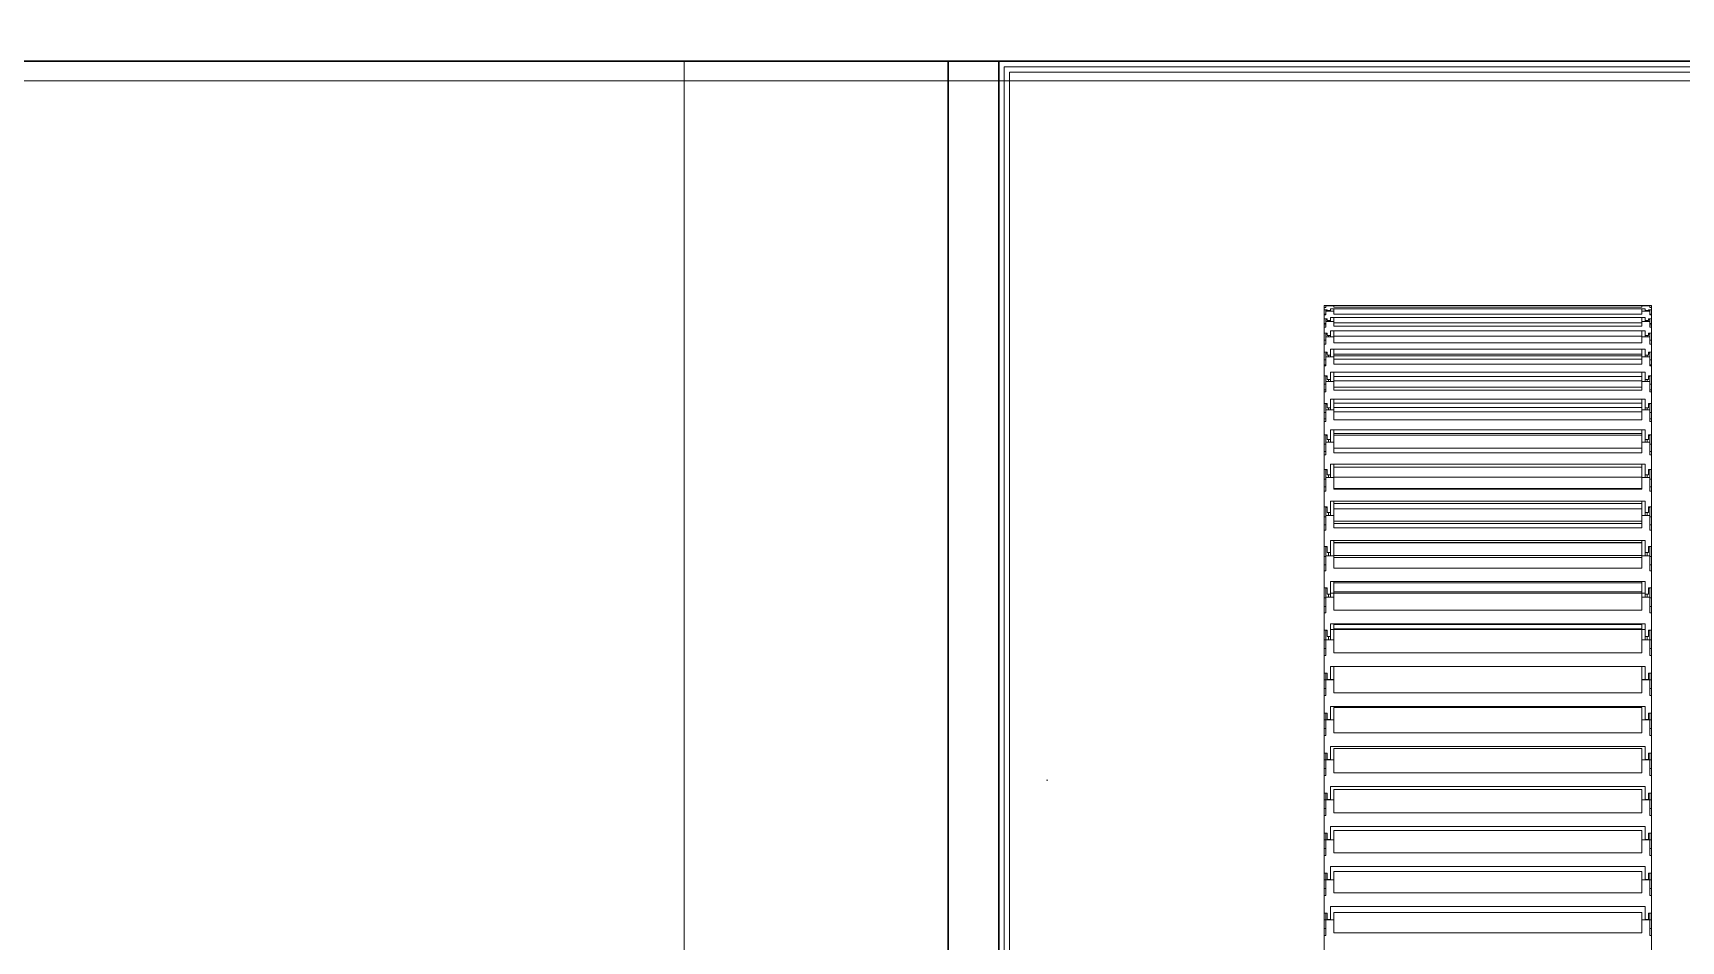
# Model space of a CAD drawing. Header units: centimetres. Extents: x 405464 to 563355, y 50011 to 66875.
# Drawn here: x 508957.6 to 509332.5, y 53723.9 to 53930.3 of the extents above; entities that cross this region are included whole.
import ezdxf

# ---------------------------------------------------------------- set-up
doc = ezdxf.new("R2010")
doc.units = ezdxf.units.CM
doc.linetypes.add('DASHDOT', pattern=[25.4, 12.7, -6.35, 0, -6.35])
doc.layers.get('0').update_dxf_attribs({"lineweight": 9})
doc.layers.add('-MH_Ad', color=1, linetype='Continuous', lineweight=9, true_color=0xff0000)
for name, color, linetype, lineweight in [('0-KRCN-MİMARİ-220526', 8, 'Continuous', 9), ('A_Aks', 30, 'DASHDOT', 9), ('A_Duvar-alçiplak', 3, 'Continuous', 30), ('DV_akustik', 31, 'Continuous', 13), ('MH_Alan', 51, 'Continuous', 9), ('TF_Cihaz', 20, 'Continuous', 13), ('TF_Mobilya', 142, 'Continuous', 9)]:
    doc.layers.add(name, color=color, linetype=linetype, lineweight=lineweight)
doc.linetypes.add('BATTING', pattern='A,0.0001,-0.1,[134,ltypeshp.shx,S=0.1,R=0,X=-0.1,Y=0],-0.2,[134,ltypeshp.shx,S=0.1,R=180,X=0.1,Y=0],-0.1', length=0.4001)

# ---------------------------------------------------------------- blocks, each defined once
blk = doc.blocks.new('a_aks')
at = {"layer": 'A_Aks', "color": 8, "ltscale": 200}
for p, q in [((4830, 5308.05), (4830, -831.11)), ((-743.44, 1657), (12633.63, 1657))]:
    blk.add_line(p, q, dxfattribs=at)
blk = doc.blocks.new('mimari_yeni_durum')
at = {"layer": 'A_Duvar-alçiplak', "color": 8}
for p, q in [((5199, 1661.5), (4057.5, 1661.5)), ((4807.5, 1661.5), (4807.5, 797))]:
    blk.add_line(p, q, dxfattribs=at)
blk.add_lwpolyline([(4819, 797), (4819, 1661.5)], dxfattribs=at)
at = {"layer": 'A_Aks', "color": 8}
blk.add_blockref('a_aks', (0, 0), dxfattribs=at)
blk = doc.blocks.new('görüş_sis_üretim_alanı')
at = {"layer": 'TF_Cihaz', "color": 8}
blk.add_lwpolyline([(3117.5, 1304.5), (3117.5, 1604.5), (2467.5, 1604.5), (2467.5, 1304.5)], close=True, dxfattribs=at)
blk = doc.blocks.new('kombine_altyapı')
at = {"color": 8, "linetype": 'Continuous', "lineweight": 15}
for p, q in [((4893, 1605.97), (4893, 1605.5)), ((4893.7, 1605.97), (4893, 1605.97)), ((4893, 1605.01), (4893, 1605.5)), ((4893.4, 1605.5), (4893, 1605.5)), ((4893.7, 1605.01), (4893, 1605.01)), ((4893, 1605.01), (4893, 1604.02)), ((4894, 1605.96), (4893.4, 1605.96)), ((4893.4, 1605.92), (4893.4, 1605.96)), ((4893.4, 1605.5), (4893.4, 1605.92)), ((4893.4, 1605.92), (4894, 1605.92)), ((4893.7, 1604.87), (4893.4, 1604.87)), ((4893.4, 1604.71), (4893.4, 1604.87)), ((4893.4, 1603.86), (4893.4, 1604.71)), ((4893.4, 1604.71), (4894, 1604.71)), ((4893.7, 1605.96), (4893.7, 1605.97)), ((4894, 1605.97), (4893.7, 1605.97)), ((4893.7, 1604.84), (4893.7, 1605.01)), ((4894, 1604.84), (4893.7, 1604.84)), ((4894, 1605.96), (4894, 1605.97)), ((4894, 1605.97), (4894.5, 1605.97)), ((4894, 1605.96), (4894, 1605.92)), ((4894, 1605.92), (4895.2, 1605.92)), ((4894, 1604.78), (4894, 1604.84)), ((4894, 1604.84), (4894.5, 1604.84)), ((4894, 1604.78), (4894, 1604.71)), ((4894, 1604.71), (4895.2, 1604.71)), ((4894.5, 1605.97), (4894.5, 1605.92)), ((4894.5, 1605.97), (4895.2, 1605.97)), ((4894.5, 1605.2), (4895.2, 1605.2)), ((4894.5, 1605.2), (4894.5, 1604.84)), ((4894.5, 1604.84), (4894.5, 1604.71)), ((4895.2, 1605.97), (4895.2, 1605.92)), ((4965.3, 1605.97), (4895.2, 1605.97)), ((4895.2, 1605.57), (4895.2, 1605.92)), ((4965.3, 1605.57), (4895.2, 1605.57)), ((4965.3, 1605.2), (4895.2, 1605.2)), ((4895.2, 1605.2), (4895.2, 1605.2)), ((4895.2, 1605.2), (4895.2, 1604.71)), ((4895.2, 1604), (4895.2, 1604.71)), ((4965.3, 1605.97), (4965.3, 1605.92)), ((4966, 1605.97), (4965.3, 1605.97)), ((4965.3, 1605.57), (4965.3, 1605.92)), ((4965.3, 1605.92), (4966.5, 1605.92)), ((4966, 1605.2), (4965.3, 1605.2)), ((4965.3, 1605.2), (4965.3, 1605.2)), ((4965.3, 1605.2), (4965.3, 1604.71)), ((4965.3, 1604), (4965.3, 1604.71)), ((4965.3, 1604.71), (4966.5, 1604.71)), ((4966.5, 1605.97), (4966, 1605.97)), ((4966, 1605.97), (4966, 1605.92)), ((4966, 1605.2), (4966, 1604.84)), ((4966, 1604.84), (4966, 1604.71)), ((4966.5, 1604.84), (4966, 1604.84)), ((4966.5, 1605.96), (4966.5, 1605.97)), ((4966.8, 1605.97), (4966.5, 1605.97)), ((4967.1, 1605.96), (4966.5, 1605.96)), ((4966.5, 1605.96), (4966.5, 1605.92)), ((4967.1, 1605.92), (4966.5, 1605.92)), ((4966.5, 1604.78), (4966.5, 1604.84)), ((4966.8, 1604.84), (4966.5, 1604.84)), ((4966.5, 1604.78), (4966.5, 1604.71)), ((4967.1, 1604.71), (4966.5, 1604.71)), ((4966.8, 1605.96), (4966.8, 1605.97)), ((4966.8, 1605.97), (4967.5, 1605.97)), ((4966.8, 1605.01), (4967.5, 1605.01)), ((4966.8, 1604.84), (4966.8, 1605.01)), ((4967.1, 1604.87), (4966.8, 1604.87)), ((4967.1, 1605.92), (4967.1, 1605.96)), ((4967.1, 1605.5), (4967.1, 1605.92)), ((4967.1, 1605.5), (4967.5, 1605.5)), ((4967.1, 1604.71), (4967.1, 1604.87)), ((4967.1, 1603.86), (4967.1, 1604.71)), ((4967.5, 1605.97), (4967.5, 1605.5)), ((4967.5, 1605.01), (4967.5, 1605.5)), ((4967.5, 1605.01), (4967.5, 1604.02)), ((4893.4, 1604.02), (4893, 1604.02)), ((4893, 1604.02), (4893, 1603.89)), ((4893.4, 1603.89), (4893, 1603.89)), ((4893, 1603.89), (4893, 1603.86)), ((4893, 1602.9), (4893, 1603.86)), ((4893.4, 1603.86), (4893, 1603.86)), ((4893.7, 1602.9), (4893, 1602.9)), ((4893, 1602.9), (4893, 1601.85)), ((4893.4, 1601.85), (4893, 1601.85)), ((4893, 1601.85), (4893, 1601.54)), ((4893.4, 1601.54), (4893, 1601.54)), ((4893, 1601.54), (4893, 1601.08)), ((4893, 1599.66), (4893, 1601.08)), ((4893.4, 1601.08), (4893, 1601.08)), ((4893.7, 1602.71), (4893.4, 1602.71)), ((4893.4, 1602.71), (4893.4, 1602.69)), ((4893.7, 1602.69), (4893.4, 1602.69)), ((4893.4, 1602.33), (4893.4, 1602.69)), ((4893.4, 1601.08), (4893.4, 1602.33)), ((4893.4, 1602.33), (4894, 1602.33)), ((4893.7, 1602.55), (4893.7, 1602.9)), ((4894, 1602.55), (4893.7, 1602.55)), ((4894, 1602.45), (4894, 1602.55)), ((4894, 1602.55), (4894.5, 1602.55)), ((4894, 1602.45), (4894, 1602.33)), ((4894, 1602.33), (4895.2, 1602.33)), ((4894.5, 1603.26), (4895.2, 1603.26)), ((4894.5, 1603.26), (4894.5, 1602.55)), ((4894.5, 1602.55), (4894.5, 1602.33)), ((4965.3, 1604), (4895.2, 1604)), ((4965.3, 1603.26), (4895.2, 1603.26)), ((4895.2, 1603.26), (4895.2, 1603.26)), ((4895.2, 1603.26), (4895.2, 1602.33)), ((4895.2, 1601.29), (4895.2, 1602.33)), ((4965.3, 1602.05), (4895.2, 1602.05)), ((4965.3, 1601.29), (4895.2, 1601.29)), ((4966, 1603.26), (4965.3, 1603.26)), ((4965.3, 1603.26), (4965.3, 1603.26)), ((4965.3, 1603.26), (4965.3, 1602.33)), ((4965.3, 1601.29), (4965.3, 1602.33)), ((4965.3, 1602.33), (4966.5, 1602.33)), ((4966, 1603.26), (4966, 1602.55)), ((4966, 1602.55), (4966, 1602.33)), ((4966.5, 1602.55), (4966, 1602.55)), ((4966.5, 1602.45), (4966.5, 1602.55)), ((4966.8, 1602.55), (4966.5, 1602.55)), ((4966.5, 1602.45), (4966.5, 1602.33)), ((4967.1, 1602.33), (4966.5, 1602.33)), ((4966.8, 1602.9), (4967.5, 1602.9)), ((4966.8, 1602.55), (4966.8, 1602.9)), ((4967.1, 1602.71), (4966.8, 1602.71)), ((4967.1, 1602.69), (4966.8, 1602.69)), ((4967.5, 1604.02), (4967.1, 1604.02)), ((4967.1, 1603.89), (4967.5, 1603.89)), ((4967.1, 1603.86), (4967.5, 1603.86)), ((4967.1, 1602.71), (4967.1, 1602.69)), ((4967.1, 1602.33), (4967.1, 1602.69)), ((4967.1, 1601.08), (4967.1, 1602.33)), ((4967.5, 1601.85), (4967.1, 1601.85)), ((4967.1, 1601.54), (4967.5, 1601.54)), ((4967.1, 1601.08), (4967.5, 1601.08)), ((4967.5, 1604.02), (4967.5, 1603.89)), ((4967.5, 1603.89), (4967.5, 1603.86)), ((4967.5, 1602.9), (4967.5, 1603.86)), ((4967.5, 1602.9), (4967.5, 1601.85)), ((4967.5, 1601.85), (4967.5, 1601.54)), ((4967.5, 1601.54), (4967.5, 1601.08)), ((4967.5, 1599.66), (4967.5, 1601.08)), ((4893.7, 1599.66), (4893, 1599.66)), ((4893, 1599.66), (4893, 1598.62)), ((4893, 1598.62), (4893, 1598.09)), ((4893.4, 1598.09), (4893, 1598.09)), ((4893, 1598.09), (4893, 1597.2)), ((4893, 1595.33), (4893, 1597.2)), ((4893.4, 1597.2), (4893, 1597.2)), ((4893.7, 1599.47), (4893.4, 1599.47)), ((4893.7, 1599.47), (4893.4, 1599.47)), ((4893.4, 1599.47), (4893.4, 1599.45)), ((4893.4, 1598.84), (4893.4, 1599.45)), ((4893.4, 1597.2), (4893.4, 1598.84)), ((4893.4, 1598.84), (4894, 1598.84)), ((4893.7, 1599.14), (4893.7, 1599.66)), ((4894, 1599.14), (4893.7, 1599.14)), ((4894, 1599), (4894, 1599.14)), ((4894, 1599.14), (4894.5, 1599.14)), ((4894, 1599), (4894, 1598.84)), ((4894, 1598.84), (4895.2, 1598.84)), ((4894.5, 1600.19), (4895.2, 1600.19)), ((4894.5, 1600.19), (4894.5, 1599.14)), ((4894.5, 1599.14), (4894.5, 1598.84)), ((4965.3, 1600.19), (4895.2, 1600.19)), ((4895.2, 1600.19), (4895.2, 1600.19)), ((4895.2, 1600.19), (4895.2, 1599.02)), ((4965.3, 1599.02), (4895.2, 1599.02)), ((4895.2, 1598.84), (4895.2, 1599.02)), ((4895.2, 1597.47), (4895.2, 1598.84)), ((4965.3, 1597.47), (4895.2, 1597.47)), ((4966, 1600.19), (4965.3, 1600.19)), ((4965.3, 1600.19), (4965.3, 1600.19)), ((4965.3, 1600.19), (4965.3, 1599.02)), ((4965.3, 1598.84), (4965.3, 1599.02)), ((4965.3, 1597.47), (4965.3, 1598.84)), ((4965.3, 1598.84), (4966.5, 1598.84)), ((4966, 1600.19), (4966, 1599.14)), ((4966.5, 1599.14), (4966, 1599.14)), ((4966, 1599.14), (4966, 1598.84)), ((4966.5, 1599), (4966.5, 1599.14)), ((4966.8, 1599.14), (4966.5, 1599.14)), ((4966.5, 1599), (4966.5, 1598.84)), ((4967.1, 1598.84), (4966.5, 1598.84)), ((4966.8, 1599.66), (4967.5, 1599.66)), ((4966.8, 1599.14), (4966.8, 1599.66)), ((4967.1, 1599.47), (4966.8, 1599.47)), ((4967.1, 1599.47), (4966.8, 1599.47)), ((4967.1, 1599.47), (4967.1, 1599.45)), ((4967.1, 1598.84), (4967.1, 1599.45)), ((4967.1, 1597.2), (4967.1, 1598.84)), ((4967.1, 1598.09), (4967.5, 1598.09)), ((4967.1, 1597.2), (4967.5, 1597.2)), ((4967.5, 1599.66), (4967.5, 1598.62)), ((4967.5, 1598.62), (4967.5, 1598.09)), ((4967.5, 1598.09), (4967.5, 1597.2)), ((4967.5, 1595.33), (4967.5, 1597.2)), ((4893.7, 1595.33), (4893, 1595.33)), ((4893, 1595.33), (4893, 1594.35)), ((4893, 1594.35), (4893, 1593.58)), ((4893.4, 1593.58), (4893, 1593.58)), ((4893, 1593.58), (4893, 1592.46)), ((4893.7, 1595.16), (4893.4, 1595.16)), ((4893.4, 1595.16), (4893.4, 1595.14)), ((4893.4, 1594.28), (4893.4, 1595.14)), ((4893.4, 1592.27), (4893.4, 1594.28)), ((4893.4, 1594.28), (4894, 1594.28)), ((4893.7, 1594.66), (4893.7, 1595.33)), ((4894, 1594.66), (4893.7, 1594.66)), ((4894, 1594.47), (4894, 1594.66)), ((4894, 1594.66), (4894.5, 1594.66)), ((4894, 1594.47), (4894, 1594.28)), ((4894, 1594.28), (4895.2, 1594.28)), ((4894.5, 1596.03), (4895.2, 1596.03)), ((4894.5, 1596.03), (4894.5, 1594.66)), ((4894.5, 1594.66), (4894.5, 1594.28)), ((4965.3, 1596.03), (4895.2, 1596.03)), ((4895.2, 1596.03), (4895.2, 1596.03)), ((4895.2, 1596.03), (4895.2, 1594.92)), ((4965.3, 1594.92), (4895.2, 1594.92)), ((4895.2, 1594.28), (4895.2, 1594.92)), ((4965.3, 1594.53), (4895.2, 1594.53)), ((4895.2, 1592.6), (4895.2, 1594.28)), ((4965.3, 1593.79), (4895.2, 1593.79)), ((4966, 1596.03), (4965.3, 1596.03)), ((4965.3, 1596.03), (4965.3, 1596.03)), ((4965.3, 1596.03), (4965.3, 1594.92)), ((4965.3, 1594.28), (4965.3, 1594.92)), ((4965.3, 1592.6), (4965.3, 1594.28)), ((4965.3, 1594.28), (4966.5, 1594.28)), ((4966, 1596.03), (4966, 1594.66)), ((4966, 1594.66), (4966, 1594.28)), ((4966.5, 1594.66), (4966, 1594.66)), ((4966.5, 1594.47), (4966.5, 1594.66)), ((4966.8, 1594.66), (4966.5, 1594.66)), ((4966.5, 1594.47), (4966.5, 1594.28)), ((4967.1, 1594.28), (4966.5, 1594.28)), ((4966.8, 1595.33), (4967.5, 1595.33)), ((4966.8, 1594.66), (4966.8, 1595.33)), ((4967.1, 1595.16), (4966.8, 1595.16)), ((4967.1, 1595.16), (4967.1, 1595.14)), ((4967.1, 1594.28), (4967.1, 1595.14)), ((4967.1, 1592.27), (4967.1, 1594.28)), ((4967.1, 1593.58), (4967.5, 1593.58)), ((4967.5, 1595.33), (4967.5, 1594.35)), ((4967.5, 1594.35), (4967.5, 1593.58)), ((4967.5, 1593.58), (4967.5, 1592.46)), ((4893.4, 1592.46), (4893, 1592.46)), ((4893, 1592.46), (4893, 1592.27)), ((4893, 1589.99), (4893, 1592.27)), ((4893.4, 1592.27), (4893, 1592.27)), ((4893.7, 1589.99), (4893, 1589.99)), ((4893, 1589.99), (4893, 1589.08)), ((4893.7, 1589.83), (4893.4, 1589.83)), ((4893.4, 1589.83), (4893.4, 1589.81)), ((4893.4, 1588.71), (4893.4, 1589.81)), ((4893.7, 1589.16), (4893.7, 1589.99)), ((4894.5, 1590.84), (4895.2, 1590.84)), ((4894.5, 1590.84), (4894.5, 1589.16)), ((4965.3, 1592.6), (4895.2, 1592.6)), ((4965.3, 1590.84), (4895.2, 1590.84)), ((4895.2, 1590.84), (4895.2, 1590.84)), ((4895.2, 1590.84), (4895.2, 1589.81)), ((4965.3, 1589.81), (4895.2, 1589.81)), ((4895.2, 1588.71), (4895.2, 1589.81)), ((4966, 1590.84), (4965.3, 1590.84)), ((4965.3, 1590.84), (4965.3, 1590.84)), ((4965.3, 1590.84), (4965.3, 1589.81)), ((4965.3, 1588.71), (4965.3, 1589.81)), ((4966, 1590.84), (4966, 1589.16)), ((4966.8, 1589.99), (4967.5, 1589.99)), ((4966.8, 1589.16), (4966.8, 1589.99)), ((4967.1, 1589.83), (4966.8, 1589.83)), ((4967.1, 1592.46), (4967.5, 1592.46)), ((4967.1, 1592.27), (4967.5, 1592.27)), ((4967.1, 1589.83), (4967.1, 1589.81)), ((4967.1, 1588.71), (4967.1, 1589.81)), ((4967.5, 1592.46), (4967.5, 1592.27)), ((4967.5, 1589.99), (4967.5, 1592.27)), ((4967.5, 1589.99), (4967.5, 1589.08)), ((4893, 1589.08), (4893, 1588.08)), ((4893.4, 1588.08), (4893, 1588.08)), ((4893, 1588.08), (4893, 1586.77)), ((4893.4, 1586.77), (4893, 1586.77)), ((4893, 1586.77), (4893, 1586.36)), ((4893, 1583.7), (4893, 1586.36)), ((4893.4, 1586.36), (4893, 1586.36)), ((4893.4, 1586.36), (4893.4, 1588.71)), ((4893.4, 1588.71), (4894, 1588.71)), ((4894, 1589.16), (4893.7, 1589.16)), ((4894, 1588.94), (4894, 1589.16)), ((4894, 1589.16), (4894.5, 1589.16)), ((4894, 1588.94), (4894, 1588.71)), ((4894, 1588.71), (4895.2, 1588.71)), ((4894.5, 1589.16), (4894.5, 1588.71)), ((4965.3, 1588.84), (4895.2, 1588.84)), ((4895.2, 1586.75), (4895.2, 1588.71)), ((4965.3, 1587.39), (4895.2, 1587.39)), ((4965.3, 1586.75), (4895.2, 1586.75)), ((4965.3, 1586.75), (4965.3, 1588.71)), ((4965.3, 1588.71), (4966.5, 1588.71)), ((4966.5, 1589.16), (4966, 1589.16)), ((4966, 1589.16), (4966, 1588.71)), ((4966.5, 1588.94), (4966.5, 1589.16)), ((4966.8, 1589.16), (4966.5, 1589.16)), ((4966.5, 1588.94), (4966.5, 1588.71)), ((4967.1, 1588.71), (4966.5, 1588.71)), ((4967.1, 1586.36), (4967.1, 1588.71)), ((4967.1, 1588.08), (4967.5, 1588.08)), ((4967.1, 1586.77), (4967.5, 1586.77)), ((4967.1, 1586.36), (4967.5, 1586.36)), ((4967.5, 1589.08), (4967.5, 1588.08)), ((4967.5, 1588.08), (4967.5, 1586.77)), ((4967.5, 1586.77), (4967.5, 1586.36)), ((4967.5, 1583.7), (4967.5, 1586.36)), ((4893.7, 1583.7), (4893, 1583.7)), ((4893, 1583.7), (4893, 1582.88)), ((4893, 1582.88), (4893, 1581.66)), ((4893.7, 1583.56), (4893.4, 1583.56)), ((4893.4, 1583.56), (4893.4, 1583.54)), ((4893.4, 1582.22), (4893.4, 1583.54)), ((4893.4, 1579.57), (4893.4, 1582.22)), ((4893.4, 1582.22), (4894, 1582.22)), ((4893.7, 1582.74), (4893.7, 1583.7)), ((4894, 1582.74), (4893.7, 1582.74)), ((4894, 1582.74), (4894.5, 1582.74)), ((4894, 1582.49), (4894, 1582.74)), ((4894, 1582.49), (4894, 1582.22)), ((4894, 1582.22), (4895.2, 1582.22)), ((4894.5, 1584.7), (4895.2, 1584.7)), ((4894.5, 1584.7), (4894.5, 1582.74)), ((4894.5, 1582.74), (4894.5, 1582.22)), ((4965.3, 1584.7), (4895.2, 1584.7)), ((4895.2, 1584.7), (4895.2, 1584.7)), ((4895.2, 1584.7), (4895.2, 1583.76)), ((4965.3, 1583.76), (4895.2, 1583.76)), ((4895.2, 1582.22), (4895.2, 1583.76)), ((4965.3, 1582.81), (4895.2, 1582.81)), ((4895.2, 1580.01), (4895.2, 1582.22)), ((4965.3, 1581.79), (4895.2, 1581.79)), ((4966, 1584.7), (4965.3, 1584.7)), ((4965.3, 1584.7), (4965.3, 1584.7)), ((4965.3, 1584.7), (4965.3, 1583.76)), ((4965.3, 1582.22), (4965.3, 1583.76)), ((4965.3, 1580.01), (4965.3, 1582.22)), ((4965.3, 1582.22), (4966.5, 1582.22)), ((4966, 1584.7), (4966, 1582.74)), ((4966.5, 1582.74), (4966, 1582.74)), ((4966, 1582.74), (4966, 1582.22)), ((4966.5, 1582.49), (4966.5, 1582.74)), ((4966.8, 1582.74), (4966.5, 1582.74)), ((4966.5, 1582.49), (4966.5, 1582.22)), ((4967.1, 1582.22), (4966.5, 1582.22)), ((4966.8, 1583.7), (4967.5, 1583.7)), ((4966.8, 1582.74), (4966.8, 1583.7)), ((4967.1, 1583.56), (4966.8, 1583.56)), ((4967.1, 1583.56), (4967.1, 1583.54)), ((4967.1, 1582.22), (4967.1, 1583.54)), ((4967.1, 1579.57), (4967.1, 1582.22)), ((4967.5, 1583.7), (4967.5, 1582.88)), ((4967.5, 1582.88), (4967.5, 1581.66)), ((4893.4, 1581.66), (4893, 1581.66)), ((4893, 1581.66), (4893, 1580.19)), ((4893.4, 1580.19), (4893, 1580.19)), ((4893, 1580.19), (4893, 1579.57)), ((4893, 1576.57), (4893, 1579.57)), ((4893.4, 1579.57), (4893, 1579.57)), ((4965.3, 1580.01), (4895.2, 1580.01)), ((4967.1, 1581.66), (4967.5, 1581.66)), ((4967.1, 1580.19), (4967.5, 1580.19)), ((4967.1, 1579.57), (4967.5, 1579.57)), ((4967.5, 1581.66), (4967.5, 1580.19)), ((4967.5, 1580.19), (4967.5, 1579.57)), ((4967.5, 1576.57), (4967.5, 1579.57)), ((4893.7, 1576.57), (4893, 1576.57)), ((4893, 1576.57), (4893, 1575.84)), ((4893, 1575.84), (4893, 1574.42)), ((4893.4, 1574.42), (4893, 1574.42)), ((4893, 1574.42), (4893, 1572.8)), ((4893.7, 1576.44), (4893.4, 1576.44)), ((4893.4, 1576.44), (4893.4, 1576.42)), ((4893.4, 1574.9), (4893.4, 1576.42)), ((4893.4, 1571.99), (4893.4, 1574.9)), ((4893.4, 1574.9), (4894, 1574.9)), ((4893.7, 1575.48), (4893.7, 1576.57)), ((4894, 1575.48), (4893.7, 1575.48)), ((4894, 1575.2), (4894, 1575.48)), ((4894, 1575.48), (4894.5, 1575.48)), ((4894, 1575.2), (4894, 1574.9)), ((4894, 1574.9), (4895.2, 1574.9)), ((4894.5, 1577.69), (4895.2, 1577.69)), ((4894.5, 1577.69), (4894.5, 1575.48)), ((4894.5, 1575.48), (4894.5, 1574.9)), ((4965.3, 1577.69), (4895.2, 1577.69)), ((4895.2, 1577.69), (4895.2, 1577.69)), ((4895.2, 1577.69), (4895.2, 1576.86)), ((4965.3, 1576.86), (4895.2, 1576.86)), ((4895.2, 1574.9), (4895.2, 1576.86)), ((4965.3, 1576.46), (4895.2, 1576.46)), ((4895.2, 1572.47), (4895.2, 1574.9)), ((4966, 1577.69), (4965.3, 1577.69)), ((4965.3, 1577.69), (4965.3, 1577.69)), ((4965.3, 1577.69), (4965.3, 1576.86)), ((4965.3, 1574.9), (4965.3, 1576.86)), ((4965.3, 1572.47), (4965.3, 1574.9)), ((4965.3, 1574.9), (4966.5, 1574.9)), ((4966, 1577.69), (4966, 1575.48)), ((4966, 1575.48), (4966, 1574.9)), ((4966.5, 1575.48), (4966, 1575.48)), ((4966.5, 1575.2), (4966.5, 1575.48)), ((4966.8, 1575.48), (4966.5, 1575.48)), ((4966.5, 1575.2), (4966.5, 1574.9)), ((4967.1, 1574.9), (4966.5, 1574.9)), ((4966.8, 1576.57), (4967.5, 1576.57)), ((4966.8, 1575.48), (4966.8, 1576.57)), ((4967.1, 1576.44), (4966.8, 1576.44)), ((4967.1, 1576.44), (4967.1, 1576.42)), ((4967.1, 1574.9), (4967.1, 1576.42)), ((4967.1, 1571.99), (4967.1, 1574.9)), ((4967.1, 1574.42), (4967.5, 1574.42)), ((4967.5, 1576.57), (4967.5, 1575.84)), ((4967.5, 1575.84), (4967.5, 1574.42)), ((4967.5, 1574.42), (4967.5, 1572.8)), ((4893.4, 1572.8), (4893, 1572.8)), ((4893, 1572.8), (4893, 1571.99)), ((4893, 1568.69), (4893, 1571.99)), ((4893.4, 1571.99), (4893, 1571.99)), ((4965.3, 1573.54), (4895.2, 1573.54)), ((4965.3, 1572.47), (4895.2, 1572.47)), ((4967.1, 1572.8), (4967.5, 1572.8)), ((4967.1, 1571.99), (4967.5, 1571.99)), ((4967.5, 1572.8), (4967.5, 1571.99)), ((4967.5, 1568.69), (4967.5, 1571.99)), ((4893.7, 1568.69), (4893, 1568.69)), ((4893, 1568.69), (4893, 1568.06)), ((4893, 1568.06), (4893, 1566.47)), ((4893.7, 1568.58), (4893.4, 1568.58)), ((4893.4, 1568.58), (4893.4, 1568.56)), ((4893.4, 1566.86), (4893.4, 1568.56)), ((4893.4, 1563.73), (4893.4, 1566.86)), ((4893.4, 1566.86), (4894, 1566.86)), ((4893.7, 1567.49), (4893.7, 1568.69)), ((4894, 1567.49), (4893.7, 1567.49)), ((4894, 1567.49), (4894.5, 1567.49)), ((4894, 1567.18), (4894, 1567.49)), ((4894, 1567.18), (4894, 1566.86)), ((4894, 1566.86), (4895.2, 1566.86)), ((4894.5, 1569.93), (4895.2, 1569.93)), ((4894.5, 1569.93), (4894.5, 1567.49)), ((4894.5, 1567.49), (4894.5, 1566.86)), ((4895.2, 1569.93), (4895.2, 1569.92)), ((4965.3, 1569.92), (4895.2, 1569.92)), ((4895.2, 1569.92), (4895.2, 1569.21)), ((4965.3, 1569.21), (4895.2, 1569.21)), ((4895.2, 1566.86), (4895.2, 1569.21)), ((4965.3, 1566.94), (4895.2, 1566.94)), ((4895.2, 1564.25), (4895.2, 1566.86)), ((4966, 1569.93), (4965.3, 1569.93)), ((4965.3, 1569.93), (4965.3, 1569.92)), ((4965.3, 1569.92), (4965.3, 1569.21)), ((4965.3, 1566.86), (4965.3, 1569.21)), ((4965.3, 1564.25), (4965.3, 1566.86)), ((4965.3, 1566.86), (4966.5, 1566.86)), ((4966, 1569.93), (4966, 1567.49)), ((4966, 1567.49), (4966, 1566.86)), ((4966.5, 1567.49), (4966, 1567.49)), ((4966.5, 1567.18), (4966.5, 1567.49)), ((4966.8, 1567.49), (4966.5, 1567.49)), ((4966.5, 1567.18), (4966.5, 1566.86)), ((4967.1, 1566.86), (4966.5, 1566.86)), ((4966.8, 1568.69), (4967.5, 1568.69)), ((4966.8, 1567.49), (4966.8, 1568.69)), ((4967.1, 1568.58), (4966.8, 1568.58)), ((4967.1, 1568.58), (4967.1, 1568.56)), ((4967.1, 1566.86), (4967.1, 1568.56)), ((4967.1, 1563.73), (4967.1, 1566.86)), ((4967.5, 1568.69), (4967.5, 1568.06)), ((4967.5, 1568.06), (4967.5, 1566.47)), ((4893.4, 1566.47), (4893, 1566.47)), ((4893, 1566.47), (4893, 1564.73)), ((4893.4, 1564.73), (4893, 1564.73)), ((4893, 1564.73), (4893, 1563.73)), ((4893, 1560.18), (4893, 1563.73)), ((4893.4, 1563.73), (4893, 1563.73)), ((4965.3, 1564.38), (4895.2, 1564.38)), ((4965.3, 1564.25), (4895.2, 1564.25)), ((4967.1, 1566.47), (4967.5, 1566.47)), ((4967.1, 1564.73), (4967.5, 1564.73)), ((4967.1, 1563.73), (4967.5, 1563.73)), ((4967.5, 1566.47), (4967.5, 1564.73)), ((4967.5, 1564.73), (4967.5, 1563.73)), ((4967.5, 1560.18), (4967.5, 1563.73)), ((4893.7, 1560.18), (4893, 1560.18)), ((4893, 1560.18), (4893, 1559.67)), ((4893, 1559.67), (4893, 1557.92)), ((4893.4, 1558.22), (4893.4, 1560.09)), ((4893.7, 1560.09), (4893.4, 1560.09)), ((4893.4, 1560.09), (4893.4, 1560.08)), ((4893.7, 1558.89), (4893.7, 1560.18)), ((4894.5, 1561.51), (4895.2, 1561.51)), ((4894.5, 1561.51), (4894.5, 1558.89)), ((4965.3, 1561.51), (4895.2, 1561.51)), ((4895.2, 1561.51), (4895.2, 1561.51)), ((4895.2, 1561.51), (4895.2, 1560.93)), ((4965.3, 1560.93), (4895.2, 1560.93)), ((4895.2, 1558.22), (4895.2, 1560.93)), ((4965.3, 1559.72), (4895.2, 1559.72)), ((4966, 1561.51), (4965.3, 1561.51)), ((4965.3, 1561.51), (4965.3, 1561.51)), ((4965.3, 1561.51), (4965.3, 1560.93)), ((4965.3, 1558.22), (4965.3, 1560.93)), ((4966, 1561.51), (4966, 1558.89)), ((4966.8, 1560.18), (4967.5, 1560.18)), ((4966.8, 1558.89), (4966.8, 1560.18)), ((4967.1, 1560.09), (4966.8, 1560.09)), ((4967.1, 1558.22), (4967.1, 1560.09)), ((4967.1, 1560.09), (4967.1, 1560.08)), ((4967.5, 1560.18), (4967.5, 1559.67)), ((4967.5, 1559.67), (4967.5, 1557.92)), ((4893.4, 1557.92), (4893, 1557.92)), ((4893, 1557.92), (4893, 1556.09)), ((4893.4, 1556.09), (4893, 1556.09)), ((4893, 1556.09), (4893, 1554.91)), ((4893.4, 1554.91), (4893.4, 1558.22)), ((4893.4, 1558.22), (4894, 1558.22)), ((4894, 1558.89), (4893.7, 1558.89)), ((4894, 1558.56), (4894, 1558.89)), ((4894, 1558.89), (4894.5, 1558.89)), ((4894, 1558.56), (4894, 1558.22)), ((4894, 1558.22), (4895.2, 1558.22)), ((4894.5, 1558.89), (4894.5, 1558.22)), ((4895.2, 1555.46), (4895.2, 1558.22)), ((4965.3, 1556.98), (4895.2, 1556.98)), ((4965.3, 1556.39), (4895.2, 1556.39)), ((4965.3, 1555.46), (4965.3, 1558.22)), ((4965.3, 1558.22), (4966.5, 1558.22)), ((4966.5, 1558.89), (4966, 1558.89)), ((4966, 1558.89), (4966, 1558.22)), ((4966.5, 1558.56), (4966.5, 1558.89)), ((4966.8, 1558.89), (4966.5, 1558.89)), ((4966.5, 1558.56), (4966.5, 1558.22)), ((4967.1, 1558.22), (4966.5, 1558.22)), ((4967.1, 1554.91), (4967.1, 1558.22)), ((4967.1, 1557.92), (4967.5, 1557.92)), ((4967.1, 1556.09), (4967.5, 1556.09)), ((4967.5, 1557.92), (4967.5, 1556.09)), ((4967.5, 1556.09), (4967.5, 1554.91)), ((4893, 1551.16), (4893, 1554.91)), ((4893.4, 1554.91), (4893, 1554.91)), ((4894.5, 1552.57), (4895.2, 1552.57)), ((4894.5, 1552.57), (4894.5, 1549.81)), ((4965.3, 1555.46), (4895.2, 1555.46)), ((4965.3, 1552.57), (4895.2, 1552.57)), ((4895.2, 1552.57), (4895.2, 1552.57)), ((4895.2, 1552.57), (4895.2, 1552.12)), ((4965.3, 1552.12), (4895.2, 1552.12)), ((4895.2, 1549.11), (4895.2, 1552.12)), ((4965.3, 1552.01), (4895.2, 1552.01)), ((4966, 1552.57), (4965.3, 1552.57)), ((4965.3, 1552.57), (4965.3, 1552.57)), ((4965.3, 1552.57), (4965.3, 1552.12)), ((4965.3, 1549.11), (4965.3, 1552.12)), ((4966, 1552.57), (4966, 1549.81)), ((4967.1, 1554.91), (4967.5, 1554.91)), ((4967.5, 1551.16), (4967.5, 1554.91)), ((4893.7, 1551.16), (4893, 1551.16)), ((4893, 1551.16), (4893, 1550.77)), ((4893, 1550.77), (4893, 1548.9)), ((4893.4, 1548.9), (4893, 1548.9)), ((4893, 1548.9), (4893, 1546.99)), ((4893.4, 1549.1), (4893.4, 1551.09)), ((4893.7, 1551.09), (4893.4, 1551.09)), ((4893.4, 1551.09), (4893.4, 1551.09)), ((4893.4, 1545.67), (4893.4, 1549.1)), ((4893.4, 1549.1), (4894, 1549.1)), ((4893.7, 1549.81), (4893.7, 1551.16)), ((4894, 1549.81), (4893.7, 1549.81)), ((4894, 1549.81), (4894.5, 1549.81)), ((4894, 1549.46), (4894, 1549.81)), ((4894, 1549.46), (4894, 1549.1)), ((4894, 1549.1), (4895.2, 1549.1)), ((4894.5, 1549.81), (4894.5, 1549.1)), ((4965.3, 1549.11), (4895.2, 1549.11)), ((4895.2, 1549.11), (4895.2, 1549.11)), ((4895.2, 1549.11), (4895.2, 1549.1)), ((4895.2, 1546.24), (4895.2, 1549.1)), ((4965.3, 1548.66), (4895.2, 1548.66)), ((4965.3, 1549.11), (4965.3, 1549.11)), ((4965.3, 1549.11), (4965.3, 1549.1)), ((4965.3, 1546.24), (4965.3, 1549.1)), ((4965.3, 1549.1), (4966.5, 1549.1)), ((4966.5, 1549.81), (4966, 1549.81)), ((4966, 1549.81), (4966, 1549.1)), ((4966.5, 1549.46), (4966.5, 1549.81)), ((4966.8, 1549.81), (4966.5, 1549.81)), ((4966.5, 1549.46), (4966.5, 1549.1)), ((4967.1, 1549.1), (4966.5, 1549.1)), ((4966.8, 1551.16), (4967.5, 1551.16)), ((4966.8, 1549.81), (4966.8, 1551.16)), ((4967.1, 1551.09), (4966.8, 1551.09)), ((4967.1, 1549.1), (4967.1, 1551.09)), ((4967.1, 1551.09), (4967.1, 1551.09)), ((4967.1, 1545.67), (4967.1, 1549.1)), ((4967.1, 1548.9), (4967.5, 1548.9)), ((4967.5, 1551.16), (4967.5, 1550.77)), ((4967.5, 1550.77), (4967.5, 1548.9)), ((4967.5, 1548.9), (4967.5, 1546.99)), ((4893.4, 1546.99), (4893, 1546.99)), ((4893, 1546.99), (4893, 1545.67)), ((4893, 1541.77), (4893, 1545.67)), ((4893.4, 1545.67), (4893, 1545.67)), ((4965.3, 1546.24), (4895.2, 1546.24)), ((4967.1, 1546.99), (4967.5, 1546.99)), ((4967.1, 1545.67), (4967.5, 1545.67)), ((4967.5, 1546.99), (4967.5, 1545.67)), ((4967.5, 1541.77), (4967.5, 1545.67)), ((4893.7, 1541.77), (4893, 1541.77)), ((4893, 1541.77), (4893, 1541.51)), ((4893, 1541.5), (4893, 1539.54)), ((4893.4, 1539.64), (4893.4, 1541.73)), ((4893.7, 1541.73), (4893.4, 1541.73)), ((4893.4, 1541.73), (4893.4, 1541.72)), ((4893.7, 1540.36), (4893.7, 1541.77)), ((4894.5, 1543.23), (4895.2, 1543.23)), ((4894.5, 1543.23), (4894.5, 1540.36)), ((4894.5, 1540.6), (4895.2, 1540.6)), ((4965.3, 1543.23), (4895.2, 1543.23)), ((4895.2, 1543.23), (4895.2, 1543.23)), ((4895.2, 1543.23), (4895.2, 1542.93)), ((4965.3, 1542.93), (4895.2, 1542.93)), ((4895.2, 1540.9), (4895.2, 1542.93)), ((4965.3, 1540.9), (4895.2, 1540.9)), ((4895.2, 1540.9), (4895.2, 1540.9)), ((4895.2, 1540.9), (4895.2, 1540.6)), ((4895.2, 1539.64), (4895.2, 1540.6)), ((4965.3, 1540.6), (4895.2, 1540.6)), ((4966, 1543.23), (4965.3, 1543.23)), ((4965.3, 1543.23), (4965.3, 1543.23)), ((4965.3, 1543.23), (4965.3, 1542.93)), ((4965.3, 1540.9), (4965.3, 1542.93)), ((4965.3, 1540.9), (4965.3, 1540.9)), ((4965.3, 1540.9), (4965.3, 1540.6)), ((4965.3, 1539.64), (4965.3, 1540.6)), ((4966, 1540.6), (4965.3, 1540.6)), ((4966, 1543.23), (4966, 1540.36)), ((4966.8, 1541.77), (4967.5, 1541.77)), ((4966.8, 1540.36), (4966.8, 1541.77)), ((4967.1, 1541.73), (4966.8, 1541.73)), ((4967.1, 1539.64), (4967.1, 1541.73)), ((4967.1, 1541.73), (4967.1, 1541.72)), ((4967.5, 1541.77), (4967.5, 1541.51)), ((4967.5, 1541.5), (4967.5, 1539.54)), ((4893.4, 1539.54), (4893, 1539.54)), ((4893, 1539.54), (4893, 1537.59)), ((4893.4, 1537.59), (4893, 1537.59)), ((4893, 1537.59), (4893, 1536.13)), ((4893.4, 1536.13), (4893.4, 1539.64)), ((4893.4, 1539.64), (4894, 1539.64)), ((4894, 1540.36), (4893.7, 1540.36)), ((4894, 1540.36), (4894.5, 1540.36)), ((4894, 1540), (4894, 1540.36)), ((4894, 1540), (4894, 1539.64)), ((4894, 1539.64), (4895.2, 1539.64)), ((4894.5, 1540.36), (4894.5, 1539.64)), ((4895.2, 1536.71), (4895.2, 1539.64)), ((4965.3, 1536.71), (4965.3, 1539.64)), ((4965.3, 1539.64), (4966.5, 1539.64)), ((4966.5, 1540.36), (4966, 1540.36)), ((4966, 1540.36), (4966, 1539.64)), ((4966.5, 1540), (4966.5, 1540.36)), ((4966.8, 1540.36), (4966.5, 1540.36)), ((4966.5, 1540), (4966.5, 1539.64)), ((4967.1, 1539.64), (4966.5, 1539.64)), ((4967.1, 1536.13), (4967.1, 1539.64)), ((4967.1, 1539.54), (4967.5, 1539.54)), ((4967.1, 1537.59), (4967.5, 1537.59)), ((4967.5, 1539.54), (4967.5, 1537.59)), ((4967.5, 1537.59), (4967.5, 1536.13)), ((4893, 1532.14), (4893, 1536.13)), ((4893.4, 1536.13), (4893, 1536.13)), ((4894.5, 1533.64), (4895.2, 1533.64)), ((4894.5, 1533.64), (4894.5, 1530.7)), ((4965.3, 1536.71), (4895.2, 1536.71)), ((4895.2, 1533.64), (4895.2, 1533.63)), ((4965.3, 1533.63), (4895.2, 1533.63)), ((4895.2, 1533.63), (4895.2, 1533.48)), ((4965.3, 1533.48), (4895.2, 1533.48)), ((4895.2, 1532.46), (4895.2, 1533.48)), ((4966, 1533.64), (4965.3, 1533.64)), ((4965.3, 1533.64), (4965.3, 1533.63)), ((4965.3, 1533.63), (4965.3, 1533.48)), ((4965.3, 1532.46), (4965.3, 1533.48)), ((4966, 1533.64), (4966, 1530.7)), ((4967.1, 1536.13), (4967.5, 1536.13)), ((4967.5, 1532.14), (4967.5, 1536.13)), ((4893.7, 1532.14), (4893, 1532.14)), ((4893, 1532.14), (4893, 1532.01)), ((4893, 1532.01), (4893, 1529.97)), ((4893.4, 1529.97), (4893, 1529.97)), ((4893, 1529.97), (4893, 1528)), ((4893.4, 1529.97), (4893.4, 1532.12)), ((4893.7, 1532.12), (4893.4, 1532.12)), ((4893.4, 1532.12), (4893.4, 1532.12)), ((4893.4, 1529.97), (4894, 1529.97)), ((4893.4, 1526.43), (4893.4, 1529.97)), ((4893.7, 1530.7), (4893.7, 1532.14)), ((4894, 1530.7), (4893.7, 1530.7)), ((4894, 1530.7), (4894.5, 1530.7)), ((4894, 1530.34), (4894, 1530.7)), ((4894, 1530.34), (4894, 1529.97)), ((4894, 1529.97), (4895.2, 1529.97)), ((4894.5, 1532.31), (4895.2, 1532.31)), ((4894.5, 1530.7), (4894.5, 1529.97)), ((4965.3, 1532.46), (4895.2, 1532.46)), ((4895.2, 1532.46), (4895.2, 1532.46)), ((4895.2, 1532.46), (4895.2, 1532.31)), ((4895.2, 1529.97), (4895.2, 1532.31)), ((4965.3, 1532.31), (4895.2, 1532.31)), ((4895.2, 1527.02), (4895.2, 1529.97)), ((4965.3, 1532.46), (4965.3, 1532.46)), ((4965.3, 1532.46), (4965.3, 1532.31)), ((4965.3, 1529.97), (4965.3, 1532.31)), ((4966, 1532.31), (4965.3, 1532.31)), ((4965.3, 1527.02), (4965.3, 1529.97)), ((4965.3, 1529.97), (4966.5, 1529.97)), ((4966.5, 1530.7), (4966, 1530.7)), ((4966, 1530.7), (4966, 1529.97)), ((4966.5, 1530.34), (4966.5, 1530.7)), ((4966.8, 1530.7), (4966.5, 1530.7)), ((4966.5, 1530.34), (4966.5, 1529.97)), ((4967.1, 1529.97), (4966.5, 1529.97)), ((4966.8, 1532.14), (4967.5, 1532.14)), ((4966.8, 1530.7), (4966.8, 1532.14)), ((4967.1, 1532.12), (4966.8, 1532.12)), ((4967.1, 1529.97), (4967.1, 1532.12)), ((4967.1, 1532.12), (4967.1, 1532.12)), ((4967.1, 1526.43), (4967.1, 1529.97)), ((4967.1, 1529.97), (4967.5, 1529.97)), ((4967.5, 1532.14), (4967.5, 1532.01)), ((4967.5, 1532.01), (4967.5, 1529.97)), ((4967.5, 1529.97), (4967.5, 1528)), ((4893.4, 1528), (4893, 1528)), ((4893, 1528), (4893, 1526.43)), ((4893.4, 1526.43), (4893, 1526.43)), ((4893, 1522.42), (4893, 1526.43)), ((4965.3, 1527.02), (4895.2, 1527.02)), ((4967.1, 1528), (4967.5, 1528)), ((4967.1, 1526.43), (4967.5, 1526.43)), ((4967.5, 1528), (4967.5, 1526.43)), ((4967.5, 1522.42), (4967.5, 1526.43)), ((4893.7, 1522.42), (4893, 1522.42)), ((4893, 1522.42), (4893, 1520.88)), ((4893.4, 1520.88), (4893.4, 1522.42)), ((4893.7, 1520.97), (4893.7, 1522.42)), ((4894.5, 1523.92), (4895.2, 1523.92)), ((4894.5, 1523.92), (4894.5, 1520.97)), ((4965.3, 1523.92), (4895.2, 1523.92)), ((4895.2, 1523.92), (4895.2, 1523.92)), ((4895.2, 1520.97), (4895.2, 1523.92)), ((4966, 1523.92), (4965.3, 1523.92)), ((4965.3, 1523.92), (4965.3, 1523.92)), ((4965.3, 1520.97), (4965.3, 1523.92)), ((4966, 1523.92), (4966, 1520.97)), ((4966.8, 1522.42), (4967.5, 1522.42)), ((4966.8, 1520.97), (4966.8, 1522.42)), ((4967.1, 1520.88), (4967.1, 1522.42)), ((4967.5, 1522.42), (4967.5, 1520.88)), ((4893.4, 1520.88), (4893, 1520.88)), ((4893, 1520.88), (4893, 1518.91)), ((4893.4, 1518.91), (4893, 1518.91)), ((4893, 1518.91), (4893, 1517.34)), ((4893.4, 1520.88), (4894, 1520.88)), ((4893.4, 1517.34), (4893.4, 1520.88)), ((4894, 1520.97), (4893.7, 1520.97)), ((4894, 1520.97), (4894.5, 1520.97)), ((4894, 1520.92), (4894, 1520.97)), ((4894, 1520.92), (4894, 1520.88)), ((4894, 1520.88), (4895.2, 1520.88)), ((4894.5, 1520.97), (4894.5, 1520.88)), ((4894.5, 1520.97), (4895.2, 1520.97)), ((4895.2, 1517.93), (4895.2, 1520.88)), ((4965.3, 1520.97), (4966, 1520.97)), ((4965.3, 1517.93), (4965.3, 1520.88)), ((4965.3, 1520.88), (4966.5, 1520.88)), ((4966.5, 1520.97), (4966, 1520.97)), ((4966, 1520.97), (4966, 1520.88)), ((4966.8, 1520.97), (4966.5, 1520.97)), ((4966.5, 1520.92), (4966.5, 1520.97)), ((4966.5, 1520.92), (4966.5, 1520.88)), ((4967.1, 1520.88), (4966.5, 1520.88)), ((4967.1, 1517.34), (4967.1, 1520.88)), ((4967.1, 1520.88), (4967.5, 1520.88)), ((4967.1, 1518.91), (4967.5, 1518.91)), ((4967.5, 1520.88), (4967.5, 1518.91)), ((4967.5, 1518.91), (4967.5, 1517.34)), ((4893.4, 1517.34), (4893, 1517.34)), ((4893, 1513.33), (4893, 1517.34)), ((4894.5, 1514.83), (4895.2, 1514.83)), ((4894.5, 1514.83), (4894.5, 1511.88)), ((4965.3, 1517.93), (4895.2, 1517.93)), ((4965.3, 1514.83), (4895.2, 1514.83)), ((4895.2, 1514.83), (4895.2, 1514.83)), ((4895.2, 1511.78), (4895.2, 1514.6)), ((4965.3, 1514.6), (4895.2, 1514.6)), ((4966, 1514.83), (4965.3, 1514.83)), ((4965.3, 1514.83), (4965.3, 1514.83)), ((4965.3, 1511.78), (4965.3, 1514.6)), ((4966, 1514.83), (4966, 1511.88)), ((4967.1, 1517.34), (4967.5, 1517.34)), ((4967.5, 1513.33), (4967.5, 1517.34)), ((4893, 1513.33), (4893, 1511.78)), ((4893.7, 1513.33), (4893, 1513.33)), ((4893.4, 1511.78), (4893, 1511.78)), ((4893, 1511.78), (4893, 1509.82)), ((4893.4, 1511.78), (4893.4, 1513.33)), ((4893.4, 1511.78), (4894, 1511.78)), ((4893.4, 1508.24), (4893.4, 1511.78)), ((4893.7, 1511.88), (4893.7, 1513.33)), ((4894, 1511.88), (4893.7, 1511.88)), ((4894, 1511.88), (4894.5, 1511.88)), ((4894, 1511.83), (4894, 1511.88)), ((4894, 1511.83), (4894, 1511.78)), ((4894, 1511.78), (4895.2, 1511.78)), ((4894.5, 1511.88), (4894.5, 1511.78)), ((4895.2, 1508.83), (4895.2, 1511.78)), ((4965.3, 1508.83), (4965.3, 1511.78)), ((4965.3, 1511.78), (4966.5, 1511.78)), ((4966.5, 1511.88), (4966, 1511.88)), ((4966, 1511.88), (4966, 1511.78)), ((4966.8, 1511.88), (4966.5, 1511.88)), ((4966.5, 1511.83), (4966.5, 1511.88)), ((4966.5, 1511.83), (4966.5, 1511.78)), ((4967.1, 1511.78), (4966.5, 1511.78)), ((4966.8, 1513.33), (4967.5, 1513.33)), ((4966.8, 1511.88), (4966.8, 1513.33)), ((4967.1, 1511.78), (4967.1, 1513.33)), ((4967.1, 1508.24), (4967.1, 1511.78)), ((4967.1, 1511.78), (4967.5, 1511.78)), ((4967.5, 1513.33), (4967.5, 1511.78)), ((4967.5, 1511.78), (4967.5, 1509.82)), ((4893.4, 1509.82), (4893, 1509.82)), ((4893, 1509.82), (4893, 1508.24)), ((4893.4, 1508.24), (4893, 1508.24)), ((4893, 1504.23), (4893, 1508.24)), ((4965.3, 1508.83), (4895.2, 1508.83)), ((4967.1, 1509.82), (4967.5, 1509.82)), ((4967.1, 1508.24), (4967.5, 1508.24)), ((4967.5, 1509.82), (4967.5, 1508.24)), ((4967.5, 1504.23), (4967.5, 1508.24)), ((4893.7, 1504.23), (4893, 1504.23)), ((4893, 1504.23), (4893, 1502.69)), ((4893.4, 1502.69), (4893.4, 1504.23)), ((4893.7, 1502.78), (4893.7, 1504.23)), ((4894.5, 1505.74), (4895.2, 1505.74)), ((4894.5, 1505.74), (4894.5, 1502.78)), ((4895.2, 1505.74), (4895.2, 1505.73)), ((4965.3, 1505.73), (4895.2, 1505.73)), ((4965.3, 1505.27), (4895.2, 1505.27)), ((4895.2, 1502.69), (4895.2, 1505.27)), ((4966, 1505.74), (4965.3, 1505.74)), ((4965.3, 1505.74), (4965.3, 1505.73)), ((4965.3, 1502.69), (4965.3, 1505.27)), ((4966, 1505.74), (4966, 1502.78)), ((4966.8, 1504.23), (4967.5, 1504.23)), ((4966.8, 1502.78), (4966.8, 1504.23)), ((4967.1, 1502.69), (4967.1, 1504.23)), ((4967.5, 1504.23), (4967.5, 1502.69)), ((4893.4, 1502.69), (4893, 1502.69)), ((4893, 1502.69), (4893, 1500.72)), ((4893.4, 1500.72), (4893, 1500.72)), ((4893, 1500.72), (4893, 1499.15)), ((4893.4, 1502.69), (4894, 1502.69)), ((4893.4, 1499.15), (4893.4, 1502.69)), ((4894, 1502.78), (4893.7, 1502.78)), ((4894, 1502.78), (4894.5, 1502.78)), ((4894, 1502.73), (4894, 1502.78)), ((4894, 1502.73), (4894, 1502.69)), ((4894, 1502.69), (4895.2, 1502.69)), ((4894.5, 1502.78), (4894.5, 1502.69)), ((4895.2, 1499.74), (4895.2, 1502.69)), ((4965.3, 1499.74), (4895.2, 1499.74)), ((4965.3, 1502.69), (4966.5, 1502.69)), ((4965.3, 1499.74), (4965.3, 1502.69)), ((4966.5, 1502.78), (4966, 1502.78)), ((4966, 1502.78), (4966, 1502.69)), ((4966.8, 1502.78), (4966.5, 1502.78)), ((4966.5, 1502.73), (4966.5, 1502.78)), ((4966.5, 1502.73), (4966.5, 1502.69)), ((4967.1, 1502.69), (4966.5, 1502.69)), ((4967.1, 1499.15), (4967.1, 1502.69)), ((4967.1, 1502.69), (4967.5, 1502.69)), ((4967.1, 1500.72), (4967.5, 1500.72)), ((4967.5, 1502.69), (4967.5, 1500.72)), ((4967.5, 1500.72), (4967.5, 1499.15)), ((4893.4, 1499.15), (4893, 1499.15)), ((4893, 1495.14), (4893, 1499.15)), ((4894.5, 1496.64), (4895.2, 1496.64)), ((4894.5, 1496.64), (4894.5, 1493.69)), ((4965.3, 1496.64), (4895.2, 1496.64)), ((4895.2, 1496.64), (4895.2, 1496.64)), ((4965.3, 1495.95), (4895.2, 1495.95)), ((4895.2, 1493.59), (4895.2, 1495.95)), ((4966, 1496.64), (4965.3, 1496.64)), ((4965.3, 1496.64), (4965.3, 1496.64)), ((4965.3, 1493.59), (4965.3, 1495.95)), ((4966, 1496.64), (4966, 1493.69)), ((4967.1, 1499.15), (4967.5, 1499.15)), ((4967.5, 1495.14), (4967.5, 1499.15)), ((4893.7, 1495.14), (4893, 1495.14)), ((4893, 1495.14), (4893, 1493.59)), ((4893.4, 1493.59), (4893, 1493.59)), ((4893, 1493.59), (4893, 1491.63)), ((4893.4, 1493.59), (4893.4, 1495.14)), ((4893.4, 1493.59), (4894, 1493.59)), ((4893.4, 1490.06), (4893.4, 1493.59)), ((4893.7, 1493.69), (4893.7, 1495.14)), ((4894, 1493.69), (4893.7, 1493.69)), ((4894, 1493.69), (4894.5, 1493.69)), ((4894, 1493.64), (4894, 1493.69)), ((4894, 1493.64), (4894, 1493.59)), ((4894, 1493.59), (4895.2, 1493.59)), ((4894.5, 1493.69), (4894.5, 1493.59)), ((4895.2, 1490.64), (4895.2, 1493.59)), ((4965.3, 1493.59), (4966.5, 1493.59)), ((4965.3, 1490.64), (4965.3, 1493.59)), ((4966.5, 1493.69), (4966, 1493.69)), ((4966, 1493.69), (4966, 1493.59)), ((4966.8, 1493.69), (4966.5, 1493.69)), ((4966.5, 1493.64), (4966.5, 1493.69)), ((4966.5, 1493.64), (4966.5, 1493.59)), ((4967.1, 1493.59), (4966.5, 1493.59)), ((4966.8, 1495.14), (4967.5, 1495.14)), ((4966.8, 1493.69), (4966.8, 1495.14)), ((4967.1, 1493.59), (4967.1, 1495.14)), ((4967.1, 1490.06), (4967.1, 1493.59)), ((4967.1, 1493.59), (4967.5, 1493.59)), ((4967.5, 1495.14), (4967.5, 1493.59)), ((4967.5, 1493.59), (4967.5, 1491.63)), ((4893.4, 1491.63), (4893, 1491.63)), ((4893, 1491.63), (4893, 1490.06)), ((4893.4, 1490.06), (4893, 1490.06)), ((4893, 1486.04), (4893, 1490.06)), ((4965.3, 1490.64), (4895.2, 1490.64)), ((4967.1, 1491.63), (4967.5, 1491.63)), ((4967.1, 1490.06), (4967.5, 1490.06)), ((4967.5, 1491.63), (4967.5, 1490.06)), ((4967.5, 1486.04), (4967.5, 1490.06)), ((4893.7, 1486.04), (4893, 1486.04)), ((4893, 1486.04), (4893, 1484.5)), ((4893.4, 1484.5), (4893, 1484.5)), ((4893, 1484.5), (4893, 1482.53)), ((4893.4, 1484.5), (4893.4, 1486.04)), ((4893.4, 1484.5), (4894, 1484.5)), ((4893.4, 1480.96), (4893.4, 1484.5)), ((4893.7, 1484.59), (4893.7, 1486.04)), ((4894, 1484.59), (4893.7, 1484.59)), ((4894, 1484.59), (4894.5, 1484.59)), ((4894, 1484.55), (4894, 1484.59)), ((4894, 1484.55), (4894, 1484.5)), ((4894, 1484.5), (4895.2, 1484.5)), ((4894.5, 1487.55), (4895.2, 1487.55)), ((4894.5, 1487.55), (4894.5, 1484.59)), ((4894.5, 1484.59), (4894.5, 1484.5)), ((4895.2, 1487.55), (4895.2, 1487.54)), ((4965.3, 1487.54), (4895.2, 1487.54)), ((4965.3, 1486.63), (4895.2, 1486.63)), ((4895.2, 1484.5), (4895.2, 1486.63)), ((4895.2, 1481.55), (4895.2, 1484.5)), ((4966, 1487.55), (4965.3, 1487.55)), ((4965.3, 1487.55), (4965.3, 1487.54)), ((4965.3, 1484.5), (4965.3, 1486.63)), ((4965.3, 1481.55), (4965.3, 1484.5)), ((4965.3, 1484.5), (4966.5, 1484.5)), ((4966, 1487.55), (4966, 1484.59)), ((4966.5, 1484.59), (4966, 1484.59)), ((4966, 1484.59), (4966, 1484.5)), ((4966.8, 1484.59), (4966.5, 1484.59)), ((4966.5, 1484.55), (4966.5, 1484.59)), ((4966.5, 1484.55), (4966.5, 1484.5)), ((4967.1, 1484.5), (4966.5, 1484.5)), ((4966.8, 1486.04), (4967.5, 1486.04)), ((4966.8, 1484.59), (4966.8, 1486.04)), ((4967.1, 1484.5), (4967.1, 1486.04)), ((4967.1, 1480.96), (4967.1, 1484.5)), ((4967.1, 1484.5), (4967.5, 1484.5)), ((4967.5, 1486.04), (4967.5, 1484.5)), ((4967.5, 1484.5), (4967.5, 1482.53)), ((4893.4, 1482.53), (4893, 1482.53)), ((4893, 1482.53), (4893, 1480.96)), ((4893.4, 1480.96), (4893, 1480.96)), ((4893, 1476.95), (4893, 1480.96)), ((4965.3, 1481.55), (4895.2, 1481.55)), ((4967.1, 1482.53), (4967.5, 1482.53)), ((4967.1, 1480.96), (4967.5, 1480.96)), ((4967.5, 1482.53), (4967.5, 1480.96)), ((4967.5, 1476.95), (4967.5, 1480.96)), ((4893, 1476.95), (4893, 1475.41)), ((4893.7, 1476.95), (4893, 1476.95)), ((4893.4, 1475.41), (4893.4, 1476.95)), ((4893.7, 1475.5), (4893.7, 1476.95)), ((4894.5, 1478.46), (4895.2, 1478.46)), ((4894.5, 1478.46), (4894.5, 1475.5)), ((4895.2, 1478.46), (4895.2, 1478.45)), ((4965.3, 1478.45), (4895.2, 1478.45)), ((4965.3, 1477.31), (4895.2, 1477.31)), ((4895.2, 1475.41), (4895.2, 1477.31)), ((4966, 1478.46), (4965.3, 1478.46)), ((4965.3, 1478.46), (4965.3, 1478.45)), ((4965.3, 1475.41), (4965.3, 1477.31)), ((4966, 1478.46), (4966, 1475.5)), ((4966.8, 1476.95), (4967.5, 1476.95)), ((4966.8, 1475.5), (4966.8, 1476.95)), ((4967.1, 1475.41), (4967.1, 1476.95)), ((4967.5, 1476.95), (4967.5, 1475.41)), ((4893.4, 1475.41), (4893, 1475.41)), ((4893, 1475.41), (4893, 1473.44)), ((4893.4, 1473.44), (4893, 1473.44)), ((4893, 1473.44), (4893, 1471.87)), ((4893.4, 1475.41), (4894, 1475.41)), ((4893.4, 1471.87), (4893.4, 1475.41)), ((4894, 1475.5), (4893.7, 1475.5)), ((4894, 1475.5), (4894.5, 1475.5)), ((4894, 1475.45), (4894, 1475.5)), ((4894, 1475.45), (4894, 1475.41)), ((4894, 1475.41), (4895.2, 1475.41)), ((4894.5, 1475.5), (4894.5, 1475.41)), ((4895.2, 1472.46), (4895.2, 1475.41)), ((4965.3, 1472.46), (4965.3, 1475.41)), ((4965.3, 1475.41), (4966.5, 1475.41)), ((4966.5, 1475.5), (4966, 1475.5)), ((4966, 1475.5), (4966, 1475.41)), ((4966.8, 1475.5), (4966.5, 1475.5)), ((4966.5, 1475.45), (4966.5, 1475.5)), ((4966.5, 1475.45), (4966.5, 1475.41)), ((4967.1, 1475.41), (4966.5, 1475.41)), ((4967.1, 1471.87), (4967.1, 1475.41)), ((4967.1, 1475.41), (4967.5, 1475.41)), ((4967.1, 1473.44), (4967.5, 1473.44)), ((4967.5, 1475.41), (4967.5, 1473.44)), ((4967.5, 1473.44), (4967.5, 1471.87)), ((4893.4, 1471.87), (4893, 1471.87)), ((4893, 1467.86), (4893, 1471.87)), ((4894.5, 1469.36), (4895.2, 1469.36)), ((4894.5, 1469.36), (4894.5, 1466.41)), ((4965.3, 1472.46), (4895.2, 1472.46)), ((4965.3, 1469.36), (4895.2, 1469.36)), ((4895.2, 1469.36), (4895.2, 1469.36)), ((4966, 1469.36), (4965.3, 1469.36)), ((4965.3, 1469.36), (4965.3, 1469.36)), ((4966, 1469.36), (4966, 1466.41)), ((4967.1, 1471.87), (4967.5, 1471.87)), ((4967.5, 1467.86), (4967.5, 1471.87)), ((4893, 1467.86), (4893, 1466.31)), ((4893.7, 1467.86), (4893, 1467.86)), ((4893.4, 1466.31), (4893, 1466.31)), ((4893, 1466.31), (4893, 1464.35)), ((4893.4, 1466.31), (4893.4, 1467.86)), ((4893.4, 1466.31), (4894, 1466.31)), ((4893.4, 1462.78), (4893.4, 1466.31)), ((4893.7, 1466.41), (4893.7, 1467.86)), ((4894, 1466.41), (4893.7, 1466.41)), ((4894, 1466.41), (4894.5, 1466.41)), ((4894, 1466.36), (4894, 1466.41)), ((4894, 1466.36), (4894, 1466.31)), ((4894, 1466.31), (4895.2, 1466.31)), ((4894.5, 1466.41), (4894.5, 1466.31)), ((4895.2, 1466.31), (4895.2, 1467.99)), ((4965.3, 1467.99), (4895.2, 1467.99)), ((4895.2, 1463.36), (4895.2, 1466.31)), ((4965.3, 1466.31), (4965.3, 1467.99)), ((4965.3, 1463.36), (4965.3, 1466.31)), ((4965.3, 1466.31), (4966.5, 1466.31)), ((4966.5, 1466.41), (4966, 1466.41)), ((4966, 1466.41), (4966, 1466.31)), ((4966.8, 1466.41), (4966.5, 1466.41)), ((4966.5, 1466.36), (4966.5, 1466.41)), ((4966.5, 1466.36), (4966.5, 1466.31)), ((4967.1, 1466.31), (4966.5, 1466.31)), ((4966.8, 1467.86), (4967.5, 1467.86)), ((4966.8, 1466.41), (4966.8, 1467.86)), ((4967.1, 1466.31), (4967.1, 1467.86)), ((4967.1, 1462.78), (4967.1, 1466.31)), ((4967.1, 1466.31), (4967.5, 1466.31)), ((4967.5, 1467.86), (4967.5, 1466.31)), ((4967.5, 1466.31), (4967.5, 1464.35)), ((4893.4, 1464.35), (4893, 1464.35)), ((4893, 1464.35), (4893, 1462.78)), ((4893.4, 1462.78), (4893, 1462.78)), ((4893, 1458.76), (4893, 1462.78)), ((4965.3, 1463.36), (4895.2, 1463.36)), ((4967.1, 1464.35), (4967.5, 1464.35)), ((4967.1, 1462.78), (4967.5, 1462.78)), ((4967.5, 1464.35), (4967.5, 1462.78)), ((4967.5, 1458.76), (4967.5, 1462.78))]:
    blk.add_line(p, q, dxfattribs=at)
blk = doc.blocks.new('A$C17b1b0ad')
at = {"layer": 'MH_Alan', "color": 8}
blk.add_lwpolyline([(4037.5, 797), (4807.5, 797), (4807.5, 1661.5), (4057.5, 1661.5), (4057.5, 1620), (4037.5, 1620)], close=True, dxfattribs=at)
blk.add_lwpolyline([(4819, 88), (4819, 1661.5), (5199, 1661.5), (5199, 1620), (5311, 1620), (5311, 1655), (6452.5, 1655), (6452.5, 1620), (6507.5, 1620), (6507.5, 1661), (7013, 1661), (7013, 88)], dxfattribs=at)
blk = doc.blocks.new('duvarlar')
at = {"layer": 'DV_akustik', "color": 8}
for p, q in [((4819, 88), (4819, 1661.5)), ((4819, 1661.5), (5199, 1661.5)), ((4821.5, 90.5), (4821.5, 1659)), ((4821.5, 1659), (5196.5, 1659))]:
    blk.add_line(p, q, dxfattribs=at)
at = {"layer": 'DV_akustik', "color": 8, "linetype": 'BATTING', "ltscale": 2.5}
for p, q in [((4820.25, 89.25), (4820.25, 1660.25)), ((4820.25, 1660.25), (5197.75, 1660.25))]:
    blk.add_line(p, q, dxfattribs=at)
blk = doc.blocks.new('A$C9e52caec')
at = {"layer": '-MH_Ad', "color": 8}
blk.add_blockref('A$C17b1b0ad', (0, 0), dxfattribs=at)
at = {"color": 8}
blk.add_blockref('mimari_yeni_durum', (0, 0), dxfattribs=at)
at = {"layer": 'TF_Mobilya', "color": 8}
for name, p in [('görüş_sis_üretim_alanı', (1630, 57)), ('kombine_altyapı', (0, 0))]:
    blk.add_blockref(name, p, dxfattribs=at)
blk.add_blockref('duvarlar', (0, 0))

msp = doc.modelspace()

# ---------------------------------------------------------------- block references
at = {"layer": '0-KRCN-MİMARİ-220526', "rotation": 359.999999999997}
msp.add_blockref('A$C9e52caec', (504358.27, 52262.37, 74), dxfattribs=at)

doc.saveas('drawing.dxf')
